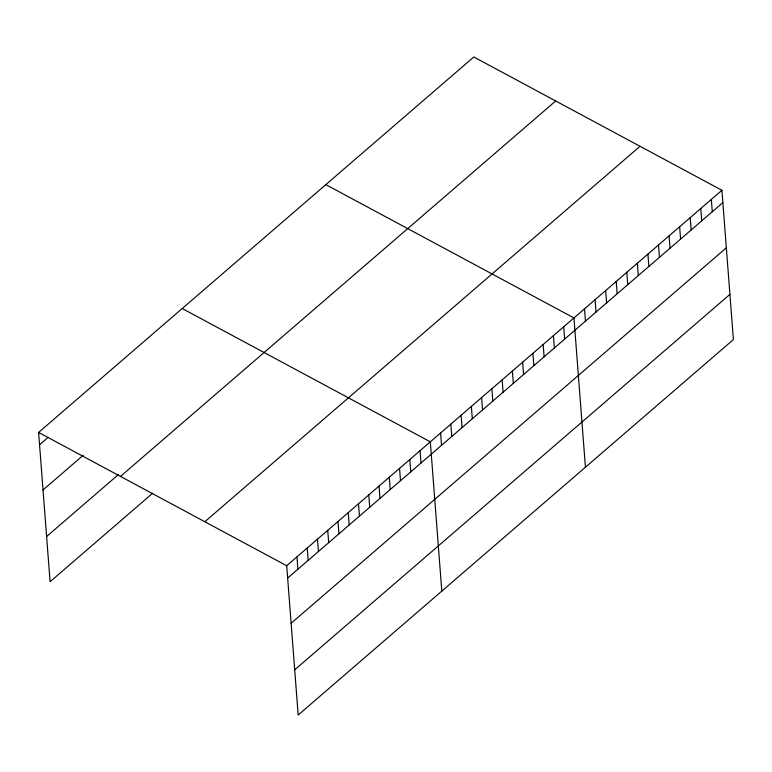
<?xml version="1.0" encoding="UTF-8"?>
<svg xmlns="http://www.w3.org/2000/svg" width="772" height="772" viewBox="0 0 772 772"><rect width="100%" height="100%" fill="white"/><g stroke="black" fill="none" stroke-linecap="round" stroke-linejoin="round"><path stroke-width="1.16" d="M152.673 493.221L50.083 581.712L38.6 432.426L473.815 56.983L721.917 190.288L733.4 339.574L298.185 715.017L286.702 565.731L721.917 190.288M39.546 444.759L48.096 437.386M43.029 489.959L83.202 455.297M46.609 536.521L118.415 474.568M120.471 476.411L555.686 100.978M204.831 521.737L640.036 146.294M287.647 578.064L722.862 202.621M291.131 623.255L726.336 247.812M294.711 669.816L729.926 294.383M325.842 184.633L573.943 317.939L585.427 467.224M182.221 308.53L430.322 441.835L441.806 591.12M38.6 432.426L286.702 565.731M711.34 199.408L712.295 211.74M700.773 208.527L701.719 220.86M690.207 217.636L691.152 229.979M679.64 226.756L680.586 239.088M669.063 235.875L670.019 248.208M658.497 244.994L659.442 257.327M647.93 254.113L648.876 266.446M637.354 263.233L638.309 275.565M626.787 272.352L627.742 284.685M616.22 281.462L617.166 293.804M605.653 290.581L606.599 302.913M595.077 299.7L596.032 312.033M584.51 308.819L585.456 321.152M563.685 326.788L564.631 339.12M553.428 335.637L554.373 347.969M543.17 344.486L544.115 356.818M532.912 353.335L533.857 365.667M522.644 362.184L523.599 374.517M512.386 371.033L513.341 383.366M502.128 379.882L503.083 392.215M491.87 388.731L492.825 401.064M481.612 397.58L482.568 409.922M471.354 406.429L472.31 418.771M461.096 415.278L462.042 427.62M450.838 424.137L451.784 436.469M440.58 432.986L441.526 445.319M420.065 450.684L421.01 463.017M409.807 459.533L410.752 471.866M399.549 468.382L400.494 480.715M389.291 477.231L390.236 489.564M379.033 486.08L379.978 498.413M368.775 494.929L369.72 507.262M358.517 503.778L359.462 516.111M348.249 512.627L349.205 524.96M337.991 521.476L338.947 533.809M327.733 530.325L328.689 542.668M317.475 539.174L318.431 551.517M307.217 548.024L308.173 560.366M296.959 556.882L297.915 569.215"/></g></svg>
